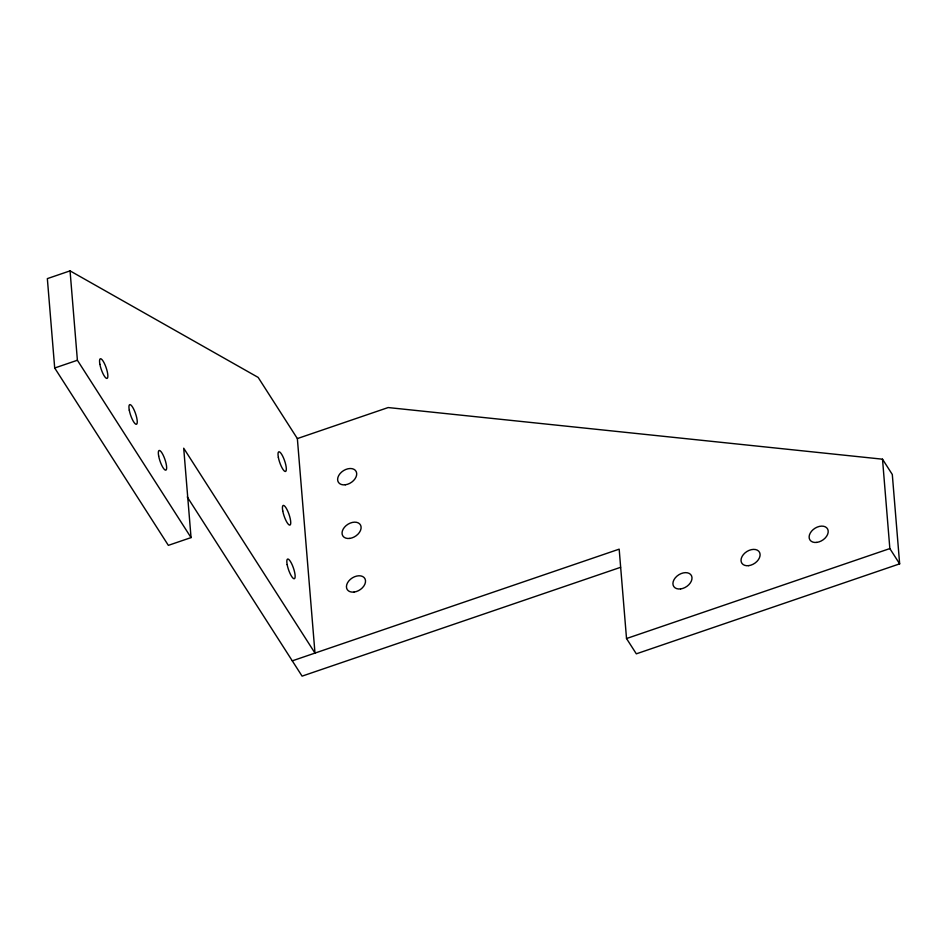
<?xml version="1.0" encoding="UTF-8"?>
<svg xmlns="http://www.w3.org/2000/svg" width="947" height="947" viewBox="0 0 947 947"><rect width="100%" height="100%" fill="white"/><g stroke="black" fill="none" stroke-linecap="round" stroke-linejoin="round"><path stroke-width="1.42" d="M70.054 270.866L47.35 278.619L54.701 368.004L168.353 545.354L191.045 537.6L183.706 448.215L314.984 653.087L297.358 438.579L258.164 377.415L70.054 270.866L77.394 360.251L191.045 537.6M54.701 368.004L77.394 360.251M297.358 438.579L388.152 407.553L882.509 459.188L892.299 474.483L899.65 563.856L636.325 653.832L626.523 638.538L619.172 549.153L292.292 660.84M620.593 567.312L302.081 676.134L187.257 496.95M626.523 638.538L889.849 548.573L882.509 459.188M889.849 548.573L899.65 563.856M345.288 484.793A10.405 7.079 -32.7 0 0 356.214 471.606A10.405 7.079 -32.7 0 0 339.985 473.689A10.405 7.079 -32.7 0 0 345.288 484.793M349.703 538.417A10.405 7.079 -32.7 0 0 360.618 525.23A10.405 7.079 -32.7 0 0 344.4 527.325A10.405 7.079 -32.7 0 0 349.703 538.417M354.107 592.053A10.405 7.079 -32.7 0 0 365.033 578.866A10.405 7.079 -32.7 0 0 348.804 580.949A10.405 7.079 -32.7 0 0 354.107 592.053M680.585 588.927A10.405 7.079 -32.7 0 0 691.511 575.74A10.405 7.079 -32.7 0 0 675.282 577.824A10.405 7.079 -32.7 0 0 680.585 588.927M748.686 565.655A10.405 7.079 -32.7 0 0 759.612 552.48A10.405 7.079 -32.7 0 0 743.383 554.563A10.405 7.079 -32.7 0 0 748.686 565.655M816.788 542.394A10.405 7.079 -32.7 0 0 827.714 529.207A10.405 7.079 -32.7 0 0 811.484 531.291A10.405 7.079 -32.7 0 0 816.788 542.394M99.885 364.311A10.405 2.592 71.1 0 0 107.047 378.421A10.405 2.592 71.1 0 0 104.17 362.985A10.405 2.592 71.1 0 0 99.885 364.311M129.277 410.181A10.405 2.592 71.1 0 0 136.439 424.292A10.405 2.592 71.1 0 0 133.563 408.855A10.405 2.592 71.1 0 0 129.277 410.181M158.67 456.052A10.405 2.592 71.1 0 0 165.832 470.162A10.405 2.592 71.1 0 0 162.955 454.714A10.405 2.592 71.1 0 0 158.67 456.052M287.166 564.625A10.405 2.592 71.1 0 0 294.328 578.735A10.405 2.592 71.1 0 0 291.451 563.287A10.405 2.592 71.1 0 0 287.166 564.625M282.762 511.001A10.405 2.592 71.1 0 0 289.924 525.1A10.405 2.592 71.1 0 0 287.048 509.664A10.405 2.592 71.1 0 0 282.762 511.001M278.347 457.365A10.405 2.592 71.1 0 0 285.509 471.476A10.405 2.592 71.1 0 0 282.632 456.04A10.405 2.592 71.1 0 0 278.347 457.365"/></g></svg>
